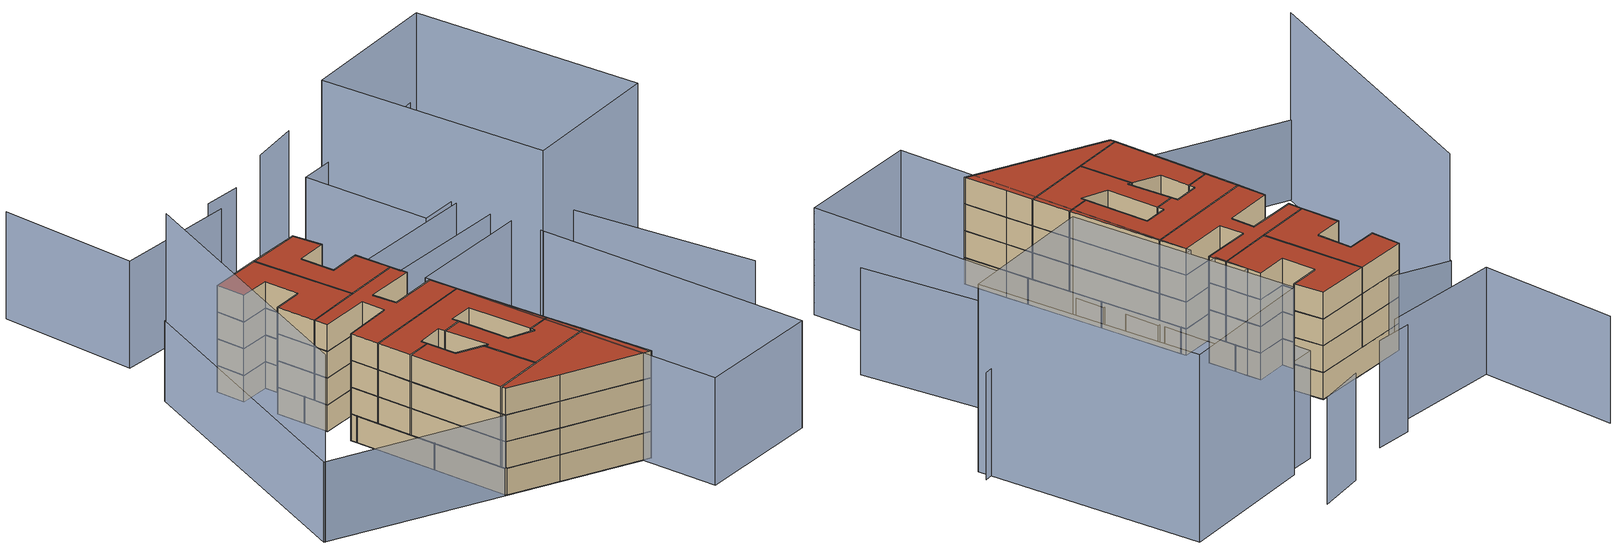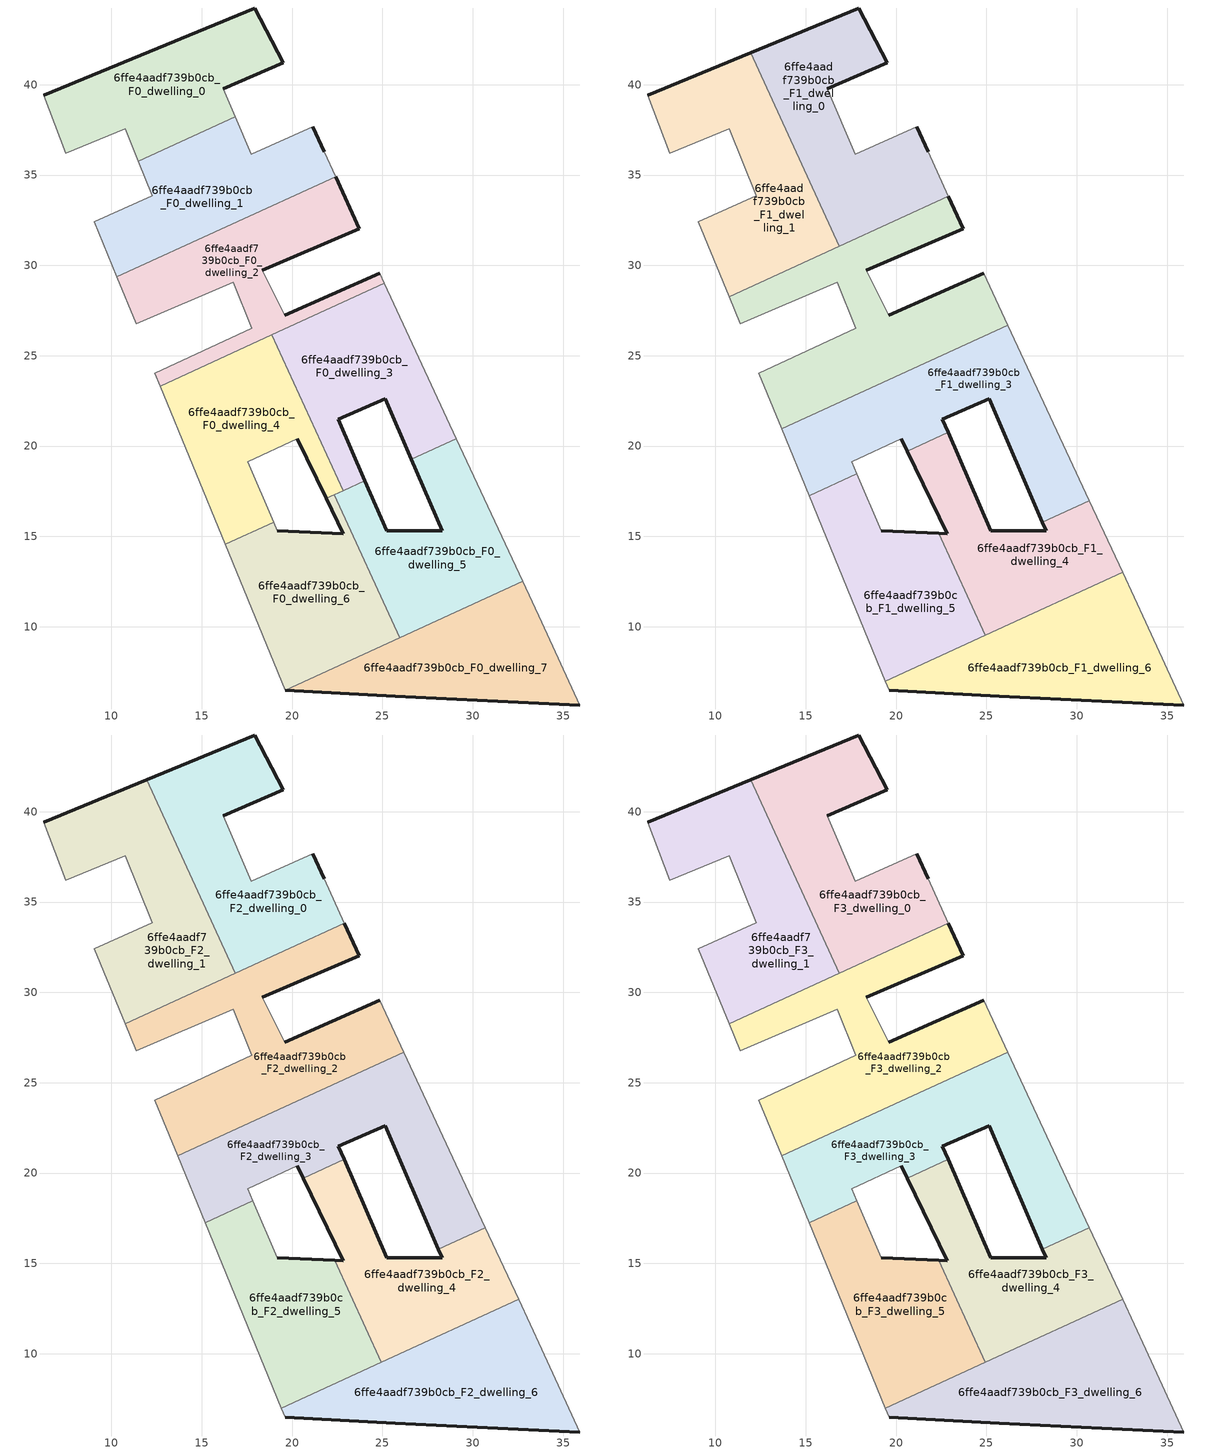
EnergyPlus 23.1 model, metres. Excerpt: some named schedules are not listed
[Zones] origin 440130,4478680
6ffe4aadf739b0cb_F0_dwelling_0
 floor ground (EU_floor_Construction): 16.85,38.22 16.19,39.76 19.5,41.21 17.95,44.24 6.26,39.41 7.47,36.2 10.75,37.55 11.48,35.76 z0
 wall outside (EU_wall_Construction): 6.26,39.41 17.95,44.24 19.5,41.21 16.19,39.76 z0:3
 wall adiabatic (EU_wall_Construction): 16.19,39.76 16.85,38.22 / 11.48,35.76 10.75,37.55 7.47,36.2 6.26,39.41 z0:3
 wall to 6ffe4aadf739b0cb_F0_dwelling_1 (EU_wall_Construction): 16.85,38.22 11.48,35.76 z0:3
6ffe4aadf739b0cb_F0_dwelling_1
 floor ground (EU_floor_Construction): 22.41,34.9 21.78,36.28 21.14,37.68 17.74,36.14 16.85,38.22 11.48,35.76 12.26,33.84 9.04,32.42 10.31,29.36 z0
 wall outside (EU_wall_Construction): 21.14,37.68 21.78,36.28 z0:3
 wall adiabatic (EU_wall_Construction): 16.85,38.22 17.74,36.14 21.14,37.68 / 21.78,36.28 22.41,34.9 / 10.31,29.36 9.04,32.42 12.26,33.84 11.48,35.76 z0:3
 wall to 6ffe4aadf739b0cb_F0_dwelling_2 (EU_wall_Construction): 22.41,34.9 10.31,29.36 z0:3
6ffe4aadf739b0cb_F0_dwelling_2
 floor ground (EU_floor_Construction): 25.11,29.01 24.85,29.56 19.59,27.25 18.36,29.73 23.71,32.02 22.41,34.9 10.31,29.36 11.38,26.76 16.76,29.06 17.77,26.53 12.4,24.04 12.7,23.32 z0
 wall outside (EU_wall_Construction): 22.41,34.9 23.71,32.02 18.36,29.73 / 19.59,27.25 24.85,29.56 z0:3
 wall adiabatic (EU_wall_Construction): 18.36,29.73 19.59,27.25 / 24.85,29.56 25.11,29.01 / 12.7,23.32 12.4,24.04 17.77,26.53 16.76,29.06 11.38,26.76 10.31,29.36 z0:3
 wall to 6ffe4aadf739b0cb_F0_dwelling_3 (EU_wall_Construction): 25.11,29.01 18.88,26.15 z0:3
 wall to 6ffe4aadf739b0cb_F0_dwelling_4 (EU_wall_Construction): 18.88,26.15 12.7,23.32 z0:3
6ffe4aadf739b0cb_F0_dwelling_3
 floor ground (EU_floor_Construction): 29.1,20.41 25.11,29.01 18.88,26.15 22.82,17.54 24.03,18.09 22.56,21.48 25.14,22.62 26.59,19.26 z0
 wall outside (EU_wall_Construction): 26.59,19.26 25.14,22.62 22.56,21.48 24.03,18.09 z0:3
 wall to 6ffe4aadf739b0cb_F0_dwelling_4 (EU_wall_Construction): 22.82,17.54 18.88,26.15 z0:3
 wall adiabatic (EU_wall_Construction): 25.11,29.01 29.1,20.41 z0:3
 wall to 6ffe4aadf739b0cb_F0_dwelling_5 (EU_wall_Construction): 29.1,20.41 26.59,19.26 / 24.03,18.09 22.82,17.54 z0:3
6ffe4aadf739b0cb_F0_dwelling_4
 floor ground (EU_floor_Construction): 21.88,17.11 22.82,17.54 18.88,26.15 12.7,23.32 16.3,14.55 18.98,15.78 17.54,19.14 20.28,20.4 z0
 wall outside (EU_wall_Construction): 21.88,17.11 20.28,20.4 z0:3
 wall adiabatic (EU_wall_Construction): 20.28,20.4 17.54,19.14 18.98,15.78 / 16.3,14.55 12.7,23.32 z0:3
 wall to 6ffe4aadf739b0cb_F0_dwelling_6 (EU_wall_Construction): 18.98,15.78 16.3,14.55 / 22.32,17.31 21.88,17.11 z0:3
 wall to 6ffe4aadf739b0cb_F0_dwelling_5 (EU_wall_Construction): 22.82,17.54 22.32,17.31 z0:3
6ffe4aadf739b0cb_F0_dwelling_5
 floor ground (EU_floor_Construction): 32.77,12.51 29.1,20.41 26.59,19.26 28.3,15.31 25.24,15.3 24.03,18.09 22.32,17.31 25.95,9.39 z0
 wall outside (EU_wall_Construction): 24.03,18.09 25.24,15.3 28.3,15.31 26.59,19.26 z0:3
 wall adiabatic (EU_wall_Construction): 29.1,20.41 32.77,12.51 z0:3
 wall to 6ffe4aadf739b0cb_F0_dwelling_6 (EU_wall_Construction): 25.95,9.39 22.32,17.31 z0:3
 wall to 6ffe4aadf739b0cb_F0_dwelling_7 (EU_wall_Construction): 32.77,12.51 25.95,9.39 z0:3
6ffe4aadf739b0cb_F0_dwelling_6
 floor ground (EU_floor_Construction): 25.95,9.39 22.32,17.31 21.88,17.11 22.84,15.14 19.18,15.3 18.98,15.78 16.3,14.55 19.62,6.49 z0
 wall outside (EU_wall_Construction): 19.18,15.3 22.84,15.14 21.88,17.11 z0:3
 wall adiabatic (EU_wall_Construction): 18.98,15.78 19.18,15.3 / 19.62,6.49 16.3,14.55 z0:3
 wall to 6ffe4aadf739b0cb_F0_dwelling_7 (EU_wall_Construction): 25.95,9.39 19.62,6.49 z0:3
6ffe4aadf739b0cb_F0_dwelling_7
 floor ground (EU_floor_Construction): 35.92,5.67 33.83,10.24 32.77,12.51 19.62,6.49 19.62,6.48 25.71,6.15 z0
 wall outside (EU_wall_Construction): 35.92,5.67 25.71,6.15 19.62,6.48 z0:3
 wall adiabatic (EU_wall_Construction): 19.62,6.48 19.62,6.49 / 32.77,12.51 33.83,10.24 35.92,5.67 z0:3
6ffe4aadf739b0cb_F1_dwelling_0
 floor to 6ffe4aadf739b0cb_F0_dwelling_0 (EU_floor_Construction): 16.85,38.22 16.19,39.76 19.5,41.21 17.95,44.24 11.96,41.76 14.15,36.98 z3
 floor to 6ffe4aadf739b0cb_F0_dwelling_1 (EU_floor_Construction): 22.41,34.9 21.78,36.28 21.14,37.68 17.74,36.14 16.85,38.22 14.15,36.98 16.37,32.13 z3
 floor to 6ffe4aadf739b0cb_F0_dwelling_2 (EU_floor_Construction): 22.89,33.83 22.41,34.9 16.37,32.13 16.86,31.06 z3
 wall outside (EU_wall_Construction): 21.14,37.68 21.78,36.28 / 11.96,41.76 17.95,44.24 19.5,41.21 16.19,39.76 z3:6
 wall adiabatic (EU_wall_Construction): 16.19,39.76 17.74,36.14 21.14,37.68 / 21.78,36.28 22.89,33.83 z3:6
 wall to 6ffe4aadf739b0cb_F1_dwelling_1 (EU_wall_Construction): 16.86,31.06 11.96,41.76 z3:6
 wall to 6ffe4aadf739b0cb_F1_dwelling_2 (EU_wall_Construction): 22.89,33.83 16.86,31.06 z3:6
6ffe4aadf739b0cb_F1_dwelling_1
 floor to 6ffe4aadf739b0cb_F0_dwelling_1 (EU_floor_Construction): 16.37,32.13 14.15,36.98 11.48,35.76 12.26,33.84 9.04,32.42 10.31,29.36 z3
 floor to 6ffe4aadf739b0cb_F0_dwelling_0 (EU_floor_Construction): 14.15,36.98 11.96,41.76 6.26,39.41 7.47,36.2 10.75,37.55 11.48,35.76 z3
 floor to 6ffe4aadf739b0cb_F0_dwelling_2 (EU_floor_Construction): 16.86,31.06 16.37,32.13 10.31,29.36 10.76,28.27 z3
 wall outside (EU_wall_Construction): 6.26,39.41 11.96,41.76 z3:6
 wall adiabatic (EU_wall_Construction): 10.76,28.27 9.04,32.42 12.26,33.84 10.75,37.55 7.47,36.2 6.26,39.41 z3:6
 wall to 6ffe4aadf739b0cb_F1_dwelling_2 (EU_wall_Construction): 16.86,31.06 10.76,28.27 z3:6
6ffe4aadf739b0cb_F1_dwelling_2
 floor to 6ffe4aadf739b0cb_F0_dwelling_2 (EU_floor_Construction): 25.11,29.01 24.85,29.56 19.59,27.25 18.36,29.73 23.71,32.02 22.89,33.83 10.76,28.27 11.38,26.76 16.76,29.06 17.77,26.53 12.4,24.04 12.7,23.32 z3
 floor to 6ffe4aadf739b0cb_F0_dwelling_3 (EU_floor_Construction): 26.19,26.68 25.11,29.01 18.88,26.15 19.94,23.82 z3
 floor to 6ffe4aadf739b0cb_F0_dwelling_4 (EU_floor_Construction): 19.94,23.82 18.88,26.15 12.7,23.32 13.67,20.95 z3
 wall outside (EU_wall_Construction): 22.89,33.83 23.71,32.02 18.36,29.73 / 19.59,27.25 24.85,29.56 z3:6
 wall adiabatic (EU_wall_Construction): 18.36,29.73 19.59,27.25 / 24.85,29.56 26.19,26.68 / 13.67,20.95 12.4,24.04 17.77,26.53 16.76,29.06 11.38,26.76 10.76,28.27 z3:6
 wall to 6ffe4aadf739b0cb_F1_dwelling_3 (EU_wall_Construction): 26.19,26.68 13.67,20.95 z3:6
6ffe4aadf739b0cb_F1_dwelling_3
 floor to 6ffe4aadf739b0cb_F0_dwelling_3 (EU_floor_Construction): 29.1,20.41 26.19,26.68 19.94,23.82 21.61,20.19 22.87,20.76 22.56,21.48 25.14,22.62 26.59,19.26 z3
 floor to 6ffe4aadf739b0cb_F0_dwelling_5 (EU_floor_Construction): 30.69,16.98 29.1,20.41 26.59,19.26 28.09,15.79 z3
 floor to 6ffe4aadf739b0cb_F0_dwelling_4 (EU_floor_Construction): 20.61,19.73 21.61,20.19 19.94,23.82 13.67,20.95 15.19,17.25 17.83,18.46 17.54,19.14 20.28,20.4 z3
 wall outside (EU_wall_Construction): 28.09,15.79 25.14,22.62 22.56,21.48 22.88,20.76 / 20.6,19.72 20.28,20.4 z3:6
 wall adiabatic (EU_wall_Construction): 20.28,20.4 17.54,19.14 17.83,18.46 / 15.19,17.25 13.67,20.95 / 26.19,26.68 30.69,16.98 z3:6
 wall to 6ffe4aadf739b0cb_F1_dwelling_5 (EU_wall_Construction): 17.83,18.46 15.19,17.25 z3:6
 wall to 6ffe4aadf739b0cb_F1_dwelling_4 (EU_wall_Construction): 30.69,16.98 28.09,15.79 / 22.88,20.76 20.6,19.72 z3:6
6ffe4aadf739b0cb_F1_dwelling_4
 floor to 6ffe4aadf739b0cb_F0_dwelling_5 (EU_floor_Construction): 32.54,13 30.69,16.98 28.09,15.79 28.3,15.31 25.24,15.3 24.03,18.09 22.32,17.31 25.72,9.88 z3
 floor to 6ffe4aadf739b0cb_F0_dwelling_3 (EU_floor_Construction): 24.03,18.09 22.87,20.76 21.61,20.19 22.82,17.54 z3
 floor to 6ffe4aadf739b0cb_F0_dwelling_6 (EU_floor_Construction): 25.72,9.88 22.32,17.31 21.88,17.11 22.84,15.14 22.36,15.16 24.94,9.52 z3
 floor to 6ffe4aadf739b0cb_F0_dwelling_4 (EU_floor_Construction): 22.82,17.54 21.61,20.19 20.61,19.73 21.88,17.11 z3
 wall outside (EU_wall_Construction): 22.88,20.76 25.24,15.3 28.3,15.31 28.09,15.79 / 22.36,15.16 22.84,15.14 20.6,19.72 z3:6
 wall adiabatic (EU_wall_Construction): 30.69,16.98 32.54,13 z3:6
 wall to 6ffe4aadf739b0cb_F1_dwelling_5 (EU_wall_Construction): 24.94,9.52 22.36,15.16 z3:6
 wall to 6ffe4aadf739b0cb_F1_dwelling_6 (EU_wall_Construction): 32.54,13 24.94,9.52 z3:6
6ffe4aadf739b0cb_F1_dwelling_5
 floor to 6ffe4aadf739b0cb_F0_dwelling_4 (EU_floor_Construction): 18.98,15.78 17.83,18.46 15.19,17.25 16.3,14.55 z3
 floor to 6ffe4aadf739b0cb_F0_dwelling_6 (EU_floor_Construction): 24.94,9.52 22.36,15.16 19.18,15.3 18.98,15.78 16.3,14.55 19.41,6.99 z3
 wall outside (EU_wall_Construction): 19.18,15.3 22.36,15.16 z3:6
 wall adiabatic (EU_wall_Construction): 19.41,6.99 15.19,17.25 / 17.83,18.46 19.18,15.3 z3:6
 wall to 6ffe4aadf739b0cb_F1_dwelling_6 (EU_wall_Construction): 24.94,9.52 19.41,6.99 z3:6
6ffe4aadf739b0cb_F1_dwelling_6
 floor to 6ffe4aadf739b0cb_F0_dwelling_6 (EU_floor_Construction): 25.95,9.39 25.72,9.88 19.41,6.99 19.62,6.49 z3
 floor to 6ffe4aadf739b0cb_F0_dwelling_7 (EU_floor_Construction): 35.92,5.67 33.83,10.24 32.77,12.51 19.62,6.49 19.62,6.48 25.71,6.15 z3
 floor to 6ffe4aadf739b0cb_F0_dwelling_5 (EU_floor_Construction): 32.77,12.51 32.54,13 25.72,9.88 25.95,9.39 z3
 wall outside (EU_wall_Construction): 35.92,5.67 25.71,6.15 19.62,6.48 z3:6
 wall adiabatic (EU_wall_Construction): 19.62,6.48 19.41,6.99 / 32.54,13 33.83,10.24 35.92,5.67 z3:6
6ffe4aadf739b0cb_F2_dwelling_0
 floor to 6ffe4aadf739b0cb_F1_dwelling_0 (EU_floor_Construction): 22.89,33.83 21.78,36.28 21.14,37.68 17.74,36.14 16.19,39.76 19.5,41.21 17.95,44.24 11.96,41.76 16.86,31.06 z6
 wall outside (EU_wall_Construction): 21.14,37.68 21.78,36.28 / 11.96,41.76 17.95,44.24 19.5,41.21 16.19,39.76 z6:9
 wall adiabatic (EU_wall_Construction): 16.19,39.76 17.74,36.14 21.14,37.68 / 21.78,36.28 22.89,33.83 z6:9
 wall to 6ffe4aadf739b0cb_F2_dwelling_1 (EU_wall_Construction): 16.86,31.06 11.96,41.76 z6:9
 wall to 6ffe4aadf739b0cb_F2_dwelling_2 (EU_wall_Construction): 22.89,33.83 16.86,31.06 z6:9
6ffe4aadf739b0cb_F2_dwelling_1
 floor to 6ffe4aadf739b0cb_F1_dwelling_1 (EU_floor_Construction): 16.86,31.06 11.96,41.76 6.26,39.41 7.47,36.2 10.75,37.55 12.26,33.84 9.04,32.42 10.76,28.27 z6
 wall outside (EU_wall_Construction): 6.26,39.41 11.96,41.76 z6:9
 wall adiabatic (EU_wall_Construction): 10.76,28.27 9.04,32.42 12.26,33.84 10.75,37.55 7.47,36.2 6.26,39.41 z6:9
 wall to 6ffe4aadf739b0cb_F2_dwelling_2 (EU_wall_Construction): 16.86,31.06 10.76,28.27 z6:9
6ffe4aadf739b0cb_F2_dwelling_2
 floor to 6ffe4aadf739b0cb_F1_dwelling_2 (EU_floor_Construction): 26.19,26.68 24.85,29.56 19.59,27.25 18.36,29.73 23.71,32.02 22.89,33.83 10.76,28.27 11.38,26.76 16.76,29.06 17.77,26.53 12.4,24.04 13.67,20.95 z6
 wall outside (EU_wall_Construction): 22.89,33.83 23.71,32.02 18.36,29.73 / 19.59,27.25 24.85,29.56 z6:9
 wall adiabatic (EU_wall_Construction): 18.36,29.73 19.59,27.25 / 24.85,29.56 26.19,26.68 / 13.67,20.95 12.4,24.04 17.77,26.53 16.76,29.06 11.38,26.76 10.76,28.27 z6:9
 wall to 6ffe4aadf739b0cb_F2_dwelling_3 (EU_wall_Construction): 26.19,26.68 13.67,20.95 z6:9
6ffe4aadf739b0cb_F2_dwelling_3
 floor to 6ffe4aadf739b0cb_F1_dwelling_3 (EU_floor_Construction): 30.69,16.98 26.19,26.68 13.67,20.95 15.19,17.25 17.83,18.46 17.54,19.14 20.28,20.4 20.6,19.72 22.88,20.76 22.56,21.48 25.14,22.62 28.09,15.79 z6
 wall outside (EU_wall_Construction): 28.09,15.79 25.14,22.62 22.56,21.48 22.88,20.76 / 20.6,19.72 20.28,20.4 z6:9
 wall adiabatic (EU_wall_Construction): 20.28,20.4 17.54,19.14 17.83,18.46 / 15.19,17.25 13.67,20.95 / 26.19,26.68 30.69,16.98 z6:9
 wall to 6ffe4aadf739b0cb_F2_dwelling_5 (EU_wall_Construction): 17.83,18.46 15.19,17.25 z6:9
 wall to 6ffe4aadf739b0cb_F2_dwelling_4 (EU_wall_Construction): 30.69,16.98 28.09,15.79 / 22.88,20.76 20.6,19.72 z6:9
6ffe4aadf739b0cb_F2_dwelling_4
 floor to 6ffe4aadf739b0cb_F1_dwelling_4 (EU_floor_Construction): 32.54,13 30.69,16.98 28.09,15.79 28.3,15.31 25.24,15.3 22.88,20.76 20.6,19.72 22.84,15.14 22.36,15.16 24.94,9.52 z6
 wall outside (EU_wall_Construction): 22.88,20.76 25.24,15.3 28.3,15.31 28.09,15.79 / 22.36,15.16 22.84,15.14 20.6,19.72 z6:9
 wall adiabatic (EU_wall_Construction): 30.69,16.98 32.54,13 z6:9
 wall to 6ffe4aadf739b0cb_F2_dwelling_5 (EU_wall_Construction): 24.94,9.52 22.36,15.16 z6:9
 wall to 6ffe4aadf739b0cb_F2_dwelling_6 (EU_wall_Construction): 32.54,13 24.94,9.52 z6:9
6ffe4aadf739b0cb_F2_dwelling_5
 floor to 6ffe4aadf739b0cb_F1_dwelling_5 (EU_floor_Construction): 24.94,9.52 22.36,15.16 19.18,15.3 17.83,18.46 15.19,17.25 19.41,6.99 z6
 wall outside (EU_wall_Construction): 19.18,15.3 22.36,15.16 z6:9
 wall adiabatic (EU_wall_Construction): 19.41,6.99 15.19,17.25 / 17.83,18.46 19.18,15.3 z6:9
 wall to 6ffe4aadf739b0cb_F2_dwelling_6 (EU_wall_Construction): 24.94,9.52 19.41,6.99 z6:9
6ffe4aadf739b0cb_F2_dwelling_6
 floor to 6ffe4aadf739b0cb_F1_dwelling_6 (EU_floor_Construction): 35.92,5.67 33.83,10.24 32.54,13 19.41,6.99 19.62,6.48 25.71,6.15 z6
 wall outside (EU_wall_Construction): 35.92,5.67 25.71,6.15 19.62,6.48 z6:9
 wall adiabatic (EU_wall_Construction): 19.62,6.48 19.41,6.99 / 32.54,13 33.83,10.24 35.92,5.67 z6:9
6ffe4aadf739b0cb_F3_dwelling_0
 floor to 6ffe4aadf739b0cb_F2_dwelling_0 (EU_floor_Construction): 22.89,33.83 21.78,36.28 21.14,37.68 17.74,36.14 16.19,39.76 19.5,41.21 17.95,44.24 11.96,41.76 16.86,31.06 z9
 wall outside (EU_wall_Construction): 21.14,37.68 21.78,36.28 / 11.96,41.76 17.95,44.24 19.5,41.21 16.19,39.76 z9:12
 wall adiabatic (EU_wall_Construction): 16.19,39.76 17.74,36.14 21.14,37.68 / 21.78,36.28 22.89,33.83 z9:12
 wall to 6ffe4aadf739b0cb_F3_dwelling_1 (EU_wall_Construction): 16.86,31.06 11.96,41.76 z9:12
 wall to 6ffe4aadf739b0cb_F3_dwelling_2 (EU_wall_Construction): 22.89,33.83 16.86,31.06 z9:12
 roof outside (EU_roof_Construction): 19.5,41.21 16.19,39.76 17.74,36.14 21.14,37.68 21.78,36.28 22.89,33.83 16.86,31.06 11.96,41.76 17.95,44.24 z12
6ffe4aadf739b0cb_F3_dwelling_1
 floor to 6ffe4aadf739b0cb_F2_dwelling_1 (EU_floor_Construction): 16.86,31.06 11.96,41.76 6.26,39.41 7.47,36.2 10.75,37.55 12.26,33.84 9.04,32.42 10.76,28.27 z9
 wall outside (EU_wall_Construction): 6.26,39.41 11.96,41.76 z9:12
 wall adiabatic (EU_wall_Construction): 10.76,28.27 9.04,32.42 12.26,33.84 10.75,37.55 7.47,36.2 6.26,39.41 z9:12
 wall to 6ffe4aadf739b0cb_F3_dwelling_2 (EU_wall_Construction): 16.86,31.06 10.76,28.27 z9:12
 roof outside (EU_roof_Construction): 11.96,41.76 16.86,31.06 10.76,28.27 9.04,32.42 12.26,33.84 10.75,37.55 7.47,36.2 6.26,39.41 z12
6ffe4aadf739b0cb_F3_dwelling_2
 floor to 6ffe4aadf739b0cb_F2_dwelling_2 (EU_floor_Construction): 26.19,26.68 24.85,29.56 19.59,27.25 18.36,29.73 23.71,32.02 22.89,33.83 10.76,28.27 11.38,26.76 16.76,29.06 17.77,26.53 12.4,24.04 13.67,20.95 z9
 wall outside (EU_wall_Construction): 22.89,33.83 23.71,32.02 18.36,29.73 / 19.59,27.25 24.85,29.56 z9:12
 wall adiabatic (EU_wall_Construction): 18.36,29.73 19.59,27.25 / 24.85,29.56 26.19,26.68 / 13.67,20.95 12.4,24.04 17.77,26.53 16.76,29.06 11.38,26.76 10.76,28.27 z9:12
 wall to 6ffe4aadf739b0cb_F3_dwelling_3 (EU_wall_Construction): 26.19,26.68 13.67,20.95 z9:12
 roof outside (EU_roof_Construction): 23.71,32.02 18.36,29.73 19.59,27.25 24.85,29.56 26.19,26.68 13.67,20.95 12.4,24.04 17.77,26.53 16.76,29.06 11.38,26.76 10.76,28.27 22.89,33.83 z12
6ffe4aadf739b0cb_F3_dwelling_3
 floor to 6ffe4aadf739b0cb_F2_dwelling_3 (EU_floor_Construction): 30.69,16.98 26.19,26.68 13.67,20.95 15.19,17.25 17.83,18.46 17.54,19.14 20.28,20.4 20.6,19.72 22.88,20.76 22.56,21.48 25.14,22.62 28.09,15.79 z9
 wall outside (EU_wall_Construction): 28.09,15.79 25.14,22.62 22.56,21.48 22.88,20.76 / 20.6,19.72 20.28,20.4 z9:12
 wall adiabatic (EU_wall_Construction): 20.28,20.4 17.54,19.14 17.83,18.46 / 15.19,17.25 13.67,20.95 / 26.19,26.68 30.69,16.98 z9:12
 wall to 6ffe4aadf739b0cb_F3_dwelling_5 (EU_wall_Construction): 17.83,18.46 15.19,17.25 z9:12
 wall to 6ffe4aadf739b0cb_F3_dwelling_4 (EU_wall_Construction): 30.69,16.98 28.09,15.79 / 22.88,20.76 20.6,19.72 z9:12
 roof outside (EU_roof_Construction): 26.19,26.68 30.69,16.98 28.09,15.79 25.14,22.62 22.56,21.48 22.88,20.76 20.6,19.72 20.28,20.4 17.54,19.14 17.83,18.46 15.19,17.25 13.67,20.95 z12
6ffe4aadf739b0cb_F3_dwelling_4
 floor to 6ffe4aadf739b0cb_F2_dwelling_4 (EU_floor_Construction): 32.54,13 30.69,16.98 28.09,15.79 28.3,15.31 25.24,15.3 22.88,20.76 20.6,19.72 22.84,15.14 22.36,15.16 24.94,9.52 z9
 wall outside (EU_wall_Construction): 22.88,20.76 25.24,15.3 28.3,15.31 28.09,15.79 / 22.36,15.16 22.84,15.14 20.6,19.72 z9:12
 wall adiabatic (EU_wall_Construction): 30.69,16.98 32.54,13 z9:12
 wall to 6ffe4aadf739b0cb_F3_dwelling_5 (EU_wall_Construction): 24.94,9.52 22.36,15.16 z9:12
 wall to 6ffe4aadf739b0cb_F3_dwelling_6 (EU_wall_Construction): 32.54,13 24.94,9.52 z9:12
 roof outside (EU_roof_Construction): 30.69,16.98 32.54,13 24.94,9.52 22.36,15.16 22.84,15.14 20.6,19.72 22.88,20.76 25.24,15.3 28.3,15.31 28.09,15.79 z12
6ffe4aadf739b0cb_F3_dwelling_5
 floor to 6ffe4aadf739b0cb_F2_dwelling_5 (EU_floor_Construction): 24.94,9.52 22.36,15.16 19.18,15.3 17.83,18.46 15.19,17.25 19.41,6.99 z9
 wall outside (EU_wall_Construction): 19.18,15.3 22.36,15.16 z9:12
 wall adiabatic (EU_wall_Construction): 19.41,6.99 15.19,17.25 / 17.83,18.46 19.18,15.3 z9:12
 wall to 6ffe4aadf739b0cb_F3_dwelling_6 (EU_wall_Construction): 24.94,9.52 19.41,6.99 z9:12
 roof outside (EU_roof_Construction): 22.36,15.16 24.94,9.52 19.41,6.99 15.19,17.25 17.83,18.46 19.18,15.3 z12
6ffe4aadf739b0cb_F3_dwelling_6
 floor to 6ffe4aadf739b0cb_F2_dwelling_6 (EU_floor_Construction): 35.92,5.67 33.83,10.24 32.54,13 19.41,6.99 19.62,6.48 25.71,6.15 z9
 wall outside (EU_wall_Construction): 35.92,5.67 25.71,6.15 19.62,6.48 z9:12
 wall adiabatic (EU_wall_Construction): 19.62,6.48 19.41,6.99 / 32.54,13 33.83,10.24 35.92,5.67 z9:12
 roof outside (EU_roof_Construction): 32.54,13 33.83,10.24 35.92,5.67 25.71,6.15 19.62,6.48 19.41,6.99 z12
shading: -0.71,7.45 0.94,40.44 / 0.94,40.44 21.27,39.42 / 21.27,39.42 19.62,6.43 / 19.62,6.43 -0.71,7.45 z0:9; 1.04,40.35 -0.56,7.41 / 39.55,32.34 28.4,56.05 / 28.4,56.05 43.53,63.17 / 43.53,63.17 54.68,39.45 / 54.68,39.45 39.55,32.34 z0:21; 14.76,52.65 1.47,48.06 / 1.47,48.06 -3.7,63.03 / 18.28,55.62 14.21,54.22 / 28.75,62.93 23.77,60.13 / 41.97,61.69 32.46,56.33 / 54.28,16.35 43.94,35.32 / 43.94,35.32 54.87,41.28 / 21.78,36.28 35.4,41.72 / 35.4,41.72 36.87,38.03 / 36.87,38.03 23.26,32.59 / 23.26,32.59 21.78,36.28 / 31.03,40.52 25.27,53.9 / 25.27,53.9 29.18,55.58 / 29.18,55.58 34.94,42.2 / 34.94,42.2 31.03,40.52 / 38.06,35.81 51.84,3.38 / 51.84,3.38 38.4,-2.33 / 38.4,-2.33 24.62,30.1 / 24.62,30.1 38.06,35.81 z0:12
[Building]
EU S2 Campaign: North Axis=0; Terrain=City; Solar Distribution=FullExterior
[Site:Location]
Madrid: Latitude=40.5; Longitude=-3.5; Time Zone=1; Elevation=609
[SizingPeriod:WeatherFileDays]
AnnualSizingPeriod: Begin Month=1; Begin Day of Month=1; End Month=12; End Day of Month=31; Day of Week for Start Day=Monday; Use Weather File Daylight Saving Period=No; Use Weather File Rain and Snow Indicators=No
[MATERIAL]
EU_InternalMass_Material: Roughness=MediumRough; Thickness=0.1; Conductivity=1; Density=1800; Specific Heat=900; Thermal Absorptance=0.9; Solar Absorptance=0.7; Visible Absorptance=0.7
[MATERIAL:NOMASS] Roughness=MediumRough; Thermal Absorptance=0.9; Solar Absorptance=0.7; Visible Absorptance=0.7
Name | Thermal Resistance
EU_wall_NoMass | 0.419739
EU_roof_NoMass | 0.352165
EU_floor_NoMass | 0.608284
[CONSTRUCTION]
EU_wall_Construction: EU_wall_NoMass
EU_roof_Construction: EU_roof_NoMass
EU_floor_Construction: EU_floor_NoMass
EU_InternalMass_Construction: EU_InternalMass_Material
[ZONE] Type=1; Multiplier=1; Ceiling Height=autocalculate; Floor Area=autocalculate; Part of Total Floor Area=Yes
Name | Volume
6ffe4aadf739b0cb_F0_dwelling_0 | 164.496
6ffe4aadf739b0cb_F1_dwelling_0; 6ffe4aadf739b0cb_F2_dwelling_0; 6ffe4aadf739b0cb_F3_dwelling_0 | 188.004
6ffe4aadf739b0cb_F0_dwelling_1 | 164.494
6ffe4aadf739b0cb_F1_dwelling_1; 6ffe4aadf739b0cb_F2_dwelling_1; 6ffe4aadf739b0cb_F3_dwelling_1 | 187.971
6ffe4aadf739b0cb_F0_dwelling_2 | 164.466
6ffe4aadf739b0cb_F1_dwelling_2; 6ffe4aadf739b0cb_F2_dwelling_2; 6ffe4aadf739b0cb_F3_dwelling_2 | 223.051
6ffe4aadf739b0cb_F0_dwelling_3 | 164.481
6ffe4aadf739b0cb_F1_dwelling_3; 6ffe4aadf739b0cb_F2_dwelling_3; 6ffe4aadf739b0cb_F3_dwelling_3 | 208.559
6ffe4aadf739b0cb_F0_dwelling_4 | 164.502
6ffe4aadf739b0cb_F1_dwelling_4; 6ffe4aadf739b0cb_F2_dwelling_4; 6ffe4aadf739b0cb_F3_dwelling_4 | 160.175
6ffe4aadf739b0cb_F0_dwelling_5 | 164.48
6ffe4aadf739b0cb_F1_dwelling_5; 6ffe4aadf739b0cb_F2_dwelling_5; 6ffe4aadf739b0cb_F3_dwelling_5 | 160.185
6ffe4aadf739b0cb_F0_dwelling_6 | 164.495
6ffe4aadf739b0cb_F1_dwelling_6; 6ffe4aadf739b0cb_F2_dwelling_6; 6ffe4aadf739b0cb_F3_dwelling_6 | 187.983
6ffe4aadf739b0cb_F0_dwelling_7 | 164.479
[INTERNALMASS] Construction=EU_InternalMass_Construction
Name | Zone or ZoneList | Surface Area
6ffe4aadf739b0cb_F0_dwelling_0_EU_InternalMass | 6ffe4aadf739b0cb_F0_dwelling_0 | 54.8323
6ffe4aadf739b0cb_F0_dwelling_1_EU_InternalMass | 6ffe4aadf739b0cb_F0_dwelling_1 | 54.8314
6ffe4aadf739b0cb_F0_dwelling_2_EU_InternalMass | 6ffe4aadf739b0cb_F0_dwelling_2 | 54.8223
6ffe4aadf739b0cb_F0_dwelling_3_EU_InternalMass | 6ffe4aadf739b0cb_F0_dwelling_3 | 54.8286
6ffe4aadf739b0cb_F0_dwelling_4_EU_InternalMass | 6ffe4aadf739b0cb_F0_dwelling_4 | 54.8353
6ffe4aadf739b0cb_F0_dwelling_5_EU_InternalMass | 6ffe4aadf739b0cb_F0_dwelling_5 | 54.8254
6ffe4aadf739b0cb_F0_dwelling_6_EU_InternalMass | 6ffe4aadf739b0cb_F0_dwelling_6 | 54.8303
6ffe4aadf739b0cb_F0_dwelling_7_EU_InternalMass | 6ffe4aadf739b0cb_F0_dwelling_7 | 54.8264
6ffe4aadf739b0cb_F1_dwelling_0_EU_InternalMass | 6ffe4aadf739b0cb_F1_dwelling_0 | 62.6674
6ffe4aadf739b0cb_F1_dwelling_1_EU_InternalMass | 6ffe4aadf739b0cb_F1_dwelling_1 | 62.6576
6ffe4aadf739b0cb_F1_dwelling_2_EU_InternalMass | 6ffe4aadf739b0cb_F1_dwelling_2 | 74.3565
6ffe4aadf739b0cb_F1_dwelling_3_EU_InternalMass | 6ffe4aadf739b0cb_F1_dwelling_3 | 69.5127
6ffe4aadf739b0cb_F1_dwelling_4_EU_InternalMass | 6ffe4aadf739b0cb_F1_dwelling_4 | 53.3911
6ffe4aadf739b0cb_F1_dwelling_5_EU_InternalMass | 6ffe4aadf739b0cb_F1_dwelling_5 | 53.3934
6ffe4aadf739b0cb_F1_dwelling_6_EU_InternalMass | 6ffe4aadf739b0cb_F1_dwelling_6 | 62.6609
6ffe4aadf739b0cb_F2_dwelling_0_EU_InternalMass | 6ffe4aadf739b0cb_F2_dwelling_0 | 62.6674
6ffe4aadf739b0cb_F2_dwelling_1_EU_InternalMass | 6ffe4aadf739b0cb_F2_dwelling_1 | 62.6576
6ffe4aadf739b0cb_F2_dwelling_2_EU_InternalMass | 6ffe4aadf739b0cb_F2_dwelling_2 | 74.3565
6ffe4aadf739b0cb_F2_dwelling_3_EU_InternalMass | 6ffe4aadf739b0cb_F2_dwelling_3 | 69.5127
6ffe4aadf739b0cb_F2_dwelling_4_EU_InternalMass | 6ffe4aadf739b0cb_F2_dwelling_4 | 53.3911
6ffe4aadf739b0cb_F2_dwelling_5_EU_InternalMass | 6ffe4aadf739b0cb_F2_dwelling_5 | 53.3934
6ffe4aadf739b0cb_F2_dwelling_6_EU_InternalMass | 6ffe4aadf739b0cb_F2_dwelling_6 | 62.6609
6ffe4aadf739b0cb_F3_dwelling_0_EU_InternalMass | 6ffe4aadf739b0cb_F3_dwelling_0 | 62.6674
6ffe4aadf739b0cb_F3_dwelling_1_EU_InternalMass | 6ffe4aadf739b0cb_F3_dwelling_1 | 62.6576
6ffe4aadf739b0cb_F3_dwelling_2_EU_InternalMass | 6ffe4aadf739b0cb_F3_dwelling_2 | 74.3565
6ffe4aadf739b0cb_F3_dwelling_3_EU_InternalMass | 6ffe4aadf739b0cb_F3_dwelling_3 | 69.5127
6ffe4aadf739b0cb_F3_dwelling_4_EU_InternalMass | 6ffe4aadf739b0cb_F3_dwelling_4 | 53.3911
6ffe4aadf739b0cb_F3_dwelling_5_EU_InternalMass | 6ffe4aadf739b0cb_F3_dwelling_5 | 53.3934
6ffe4aadf739b0cb_F3_dwelling_6_EU_InternalMass | 6ffe4aadf739b0cb_F3_dwelling_6 | 62.6609
[OTHEREQUIPMENT] Fuel Type=Electricity; Design Level Calculation Method=Watts/Area; Power per Zone Floor Area=1; Fraction Latent=0; Fraction Radiant=0; Fraction Lost=0; Carbon Dioxide Generation Rate=0; EndUse Subcategory=EU_Step8_InternalGains
Name | Zone or ZoneList or Space or SpaceList | Schedule
EU_Step8_InternalGain_6ffe4aadf739b0cb_F0_dwelling_0_f000 | 6ffe4aadf739b0cb_F0_dwelling_0 | EU_Step8_GainSchedule_6ffe4aadf739b0cb_F0_dwelling_0_f000
EU_Step8_InternalGain_6ffe4aadf739b0cb_F0_dwelling_1_f000 | 6ffe4aadf739b0cb_F0_dwelling_1 | EU_Step8_GainSchedule_6ffe4aadf739b0cb_F0_dwelling_1_f000
EU_Step8_InternalGain_6ffe4aadf739b0cb_F0_dwelling_2_f000 | 6ffe4aadf739b0cb_F0_dwelling_2 | EU_Step8_GainSchedule_6ffe4aadf739b0cb_F0_dwelling_2_f000
EU_Step8_InternalGain_6ffe4aadf739b0cb_F0_dwelling_3_f000 | 6ffe4aadf739b0cb_F0_dwelling_3 | EU_Step8_GainSchedule_6ffe4aadf739b0cb_F0_dwelling_3_f000
EU_Step8_InternalGain_6ffe4aadf739b0cb_F0_dwelling_4_f000 | 6ffe4aadf739b0cb_F0_dwelling_4 | EU_Step8_GainSchedule_6ffe4aadf739b0cb_F0_dwelling_4_f000
EU_Step8_InternalGain_6ffe4aadf739b0cb_F0_dwelling_5_f000 | 6ffe4aadf739b0cb_F0_dwelling_5 | EU_Step8_GainSchedule_6ffe4aadf739b0cb_F0_dwelling_5_f000
EU_Step8_InternalGain_6ffe4aadf739b0cb_F0_dwelling_6_f000 | 6ffe4aadf739b0cb_F0_dwelling_6 | EU_Step8_GainSchedule_6ffe4aadf739b0cb_F0_dwelling_6_f000
EU_Step8_InternalGain_6ffe4aadf739b0cb_F0_dwelling_7_f000 | 6ffe4aadf739b0cb_F0_dwelling_7 | EU_Step8_GainSchedule_6ffe4aadf739b0cb_F0_dwelling_7_f000
EU_Step8_InternalGain_6ffe4aadf739b0cb_F1_dwelling_0_f000 | 6ffe4aadf739b0cb_F1_dwelling_0 | EU_Step8_GainSchedule_6ffe4aadf739b0cb_F1_dwelling_0_f000
EU_Step8_InternalGain_6ffe4aadf739b0cb_F1_dwelling_1_f000 | 6ffe4aadf739b0cb_F1_dwelling_1 | EU_Step8_GainSchedule_6ffe4aadf739b0cb_F1_dwelling_1_f000
EU_Step8_InternalGain_6ffe4aadf739b0cb_F1_dwelling_2_f000 | 6ffe4aadf739b0cb_F1_dwelling_2 | EU_Step8_GainSchedule_6ffe4aadf739b0cb_F1_dwelling_2_f000
EU_Step8_InternalGain_6ffe4aadf739b0cb_F1_dwelling_3_f000 | 6ffe4aadf739b0cb_F1_dwelling_3 | EU_Step8_GainSchedule_6ffe4aadf739b0cb_F1_dwelling_3_f000
EU_Step8_InternalGain_6ffe4aadf739b0cb_F1_dwelling_4_f000 | 6ffe4aadf739b0cb_F1_dwelling_4 | EU_Step8_GainSchedule_6ffe4aadf739b0cb_F1_dwelling_4_f000
EU_Step8_InternalGain_6ffe4aadf739b0cb_F1_dwelling_5_f000 | 6ffe4aadf739b0cb_F1_dwelling_5 | EU_Step8_GainSchedule_6ffe4aadf739b0cb_F1_dwelling_5_f000
EU_Step8_InternalGain_6ffe4aadf739b0cb_F1_dwelling_6_f000 | 6ffe4aadf739b0cb_F1_dwelling_6 | EU_Step8_GainSchedule_6ffe4aadf739b0cb_F1_dwelling_6_f000
EU_Step8_InternalGain_6ffe4aadf739b0cb_F2_dwelling_0_f000 | 6ffe4aadf739b0cb_F2_dwelling_0 | EU_Step8_GainSchedule_6ffe4aadf739b0cb_F2_dwelling_0_f000
EU_Step8_InternalGain_6ffe4aadf739b0cb_F2_dwelling_1_f000 | 6ffe4aadf739b0cb_F2_dwelling_1 | EU_Step8_GainSchedule_6ffe4aadf739b0cb_F2_dwelling_1_f000
EU_Step8_InternalGain_6ffe4aadf739b0cb_F2_dwelling_2_f000 | 6ffe4aadf739b0cb_F2_dwelling_2 | EU_Step8_GainSchedule_6ffe4aadf739b0cb_F2_dwelling_2_f000
EU_Step8_InternalGain_6ffe4aadf739b0cb_F2_dwelling_3_f000 | 6ffe4aadf739b0cb_F2_dwelling_3 | EU_Step8_GainSchedule_6ffe4aadf739b0cb_F2_dwelling_3_f000
EU_Step8_InternalGain_6ffe4aadf739b0cb_F2_dwelling_4_f000 | 6ffe4aadf739b0cb_F2_dwelling_4 | EU_Step8_GainSchedule_6ffe4aadf739b0cb_F2_dwelling_4_f000
EU_Step8_InternalGain_6ffe4aadf739b0cb_F2_dwelling_5_f000 | 6ffe4aadf739b0cb_F2_dwelling_5 | EU_Step8_GainSchedule_6ffe4aadf739b0cb_F2_dwelling_5_f000
EU_Step8_InternalGain_6ffe4aadf739b0cb_F2_dwelling_6_f000 | 6ffe4aadf739b0cb_F2_dwelling_6 | EU_Step8_GainSchedule_6ffe4aadf739b0cb_F2_dwelling_6_f000
EU_Step8_InternalGain_6ffe4aadf739b0cb_F3_dwelling_0_f000 | 6ffe4aadf739b0cb_F3_dwelling_0 | EU_Step8_GainSchedule_6ffe4aadf739b0cb_F3_dwelling_0_f000
EU_Step8_InternalGain_6ffe4aadf739b0cb_F3_dwelling_1_f000 | 6ffe4aadf739b0cb_F3_dwelling_1 | EU_Step8_GainSchedule_6ffe4aadf739b0cb_F3_dwelling_1_f000
EU_Step8_InternalGain_6ffe4aadf739b0cb_F3_dwelling_2_f000 | 6ffe4aadf739b0cb_F3_dwelling_2 | EU_Step8_GainSchedule_6ffe4aadf739b0cb_F3_dwelling_2_f000
EU_Step8_InternalGain_6ffe4aadf739b0cb_F3_dwelling_3_f000 | 6ffe4aadf739b0cb_F3_dwelling_3 | EU_Step8_GainSchedule_6ffe4aadf739b0cb_F3_dwelling_3_f000
EU_Step8_InternalGain_6ffe4aadf739b0cb_F3_dwelling_4_f000 | 6ffe4aadf739b0cb_F3_dwelling_4 | EU_Step8_GainSchedule_6ffe4aadf739b0cb_F3_dwelling_4_f000
EU_Step8_InternalGain_6ffe4aadf739b0cb_F3_dwelling_5_f000 | 6ffe4aadf739b0cb_F3_dwelling_5 | EU_Step8_GainSchedule_6ffe4aadf739b0cb_F3_dwelling_5_f000
EU_Step8_InternalGain_6ffe4aadf739b0cb_F3_dwelling_6_f000 | 6ffe4aadf739b0cb_F3_dwelling_6 | EU_Step8_GainSchedule_6ffe4aadf739b0cb_F3_dwelling_6_f000
[ZONEVENTILATION:DESIGNFLOWRATE] Schedule=EU_AlwaysOn; Design Flow Rate Calculation Method=AirChanges/Hour; Air Changes per Hour=0.703302; Ventilation Type=Natural; Fan Pressure Rise=0; Fan Total Efficiency=1; Constant Term Coefficient=1; Temperature Term Coefficient=0; Velocity Term Coefficient=0; Velocity Squared Term Coefficient=0; Minimum Indoor Temperature=-100; Maximum Indoor Temperature=100; Delta Temperature=-100; Minimum Outdoor Temperature=-100; Maximum Outdoor Temperature=100; Maximum Wind Speed=40
Name | Zone or ZoneList or Space or SpaceList
EU_ConstantAir_6ffe4aadf739b0cb_F0_dwelling_0 | 6ffe4aadf739b0cb_F0_dwelling_0
EU_ConstantAir_6ffe4aadf739b0cb_F0_dwelling_1 | 6ffe4aadf739b0cb_F0_dwelling_1
EU_ConstantAir_6ffe4aadf739b0cb_F0_dwelling_2 | 6ffe4aadf739b0cb_F0_dwelling_2
EU_ConstantAir_6ffe4aadf739b0cb_F0_dwelling_3 | 6ffe4aadf739b0cb_F0_dwelling_3
EU_ConstantAir_6ffe4aadf739b0cb_F0_dwelling_4 | 6ffe4aadf739b0cb_F0_dwelling_4
EU_ConstantAir_6ffe4aadf739b0cb_F0_dwelling_5 | 6ffe4aadf739b0cb_F0_dwelling_5
EU_ConstantAir_6ffe4aadf739b0cb_F0_dwelling_6 | 6ffe4aadf739b0cb_F0_dwelling_6
EU_ConstantAir_6ffe4aadf739b0cb_F0_dwelling_7 | 6ffe4aadf739b0cb_F0_dwelling_7
EU_ConstantAir_6ffe4aadf739b0cb_F1_dwelling_0 | 6ffe4aadf739b0cb_F1_dwelling_0
EU_ConstantAir_6ffe4aadf739b0cb_F1_dwelling_1 | 6ffe4aadf739b0cb_F1_dwelling_1
EU_ConstantAir_6ffe4aadf739b0cb_F1_dwelling_2 | 6ffe4aadf739b0cb_F1_dwelling_2
EU_ConstantAir_6ffe4aadf739b0cb_F1_dwelling_3 | 6ffe4aadf739b0cb_F1_dwelling_3
EU_ConstantAir_6ffe4aadf739b0cb_F1_dwelling_4 | 6ffe4aadf739b0cb_F1_dwelling_4
EU_ConstantAir_6ffe4aadf739b0cb_F1_dwelling_5 | 6ffe4aadf739b0cb_F1_dwelling_5
EU_ConstantAir_6ffe4aadf739b0cb_F1_dwelling_6 | 6ffe4aadf739b0cb_F1_dwelling_6
EU_ConstantAir_6ffe4aadf739b0cb_F2_dwelling_0 | 6ffe4aadf739b0cb_F2_dwelling_0
EU_ConstantAir_6ffe4aadf739b0cb_F2_dwelling_1 | 6ffe4aadf739b0cb_F2_dwelling_1
EU_ConstantAir_6ffe4aadf739b0cb_F2_dwelling_2 | 6ffe4aadf739b0cb_F2_dwelling_2
EU_ConstantAir_6ffe4aadf739b0cb_F2_dwelling_3 | 6ffe4aadf739b0cb_F2_dwelling_3
EU_ConstantAir_6ffe4aadf739b0cb_F2_dwelling_4 | 6ffe4aadf739b0cb_F2_dwelling_4
EU_ConstantAir_6ffe4aadf739b0cb_F2_dwelling_5 | 6ffe4aadf739b0cb_F2_dwelling_5
EU_ConstantAir_6ffe4aadf739b0cb_F2_dwelling_6 | 6ffe4aadf739b0cb_F2_dwelling_6
EU_ConstantAir_6ffe4aadf739b0cb_F3_dwelling_0 | 6ffe4aadf739b0cb_F3_dwelling_0
EU_ConstantAir_6ffe4aadf739b0cb_F3_dwelling_1 | 6ffe4aadf739b0cb_F3_dwelling_1
EU_ConstantAir_6ffe4aadf739b0cb_F3_dwelling_2 | 6ffe4aadf739b0cb_F3_dwelling_2
EU_ConstantAir_6ffe4aadf739b0cb_F3_dwelling_3 | 6ffe4aadf739b0cb_F3_dwelling_3
EU_ConstantAir_6ffe4aadf739b0cb_F3_dwelling_4 | 6ffe4aadf739b0cb_F3_dwelling_4
EU_ConstantAir_6ffe4aadf739b0cb_F3_dwelling_5 | 6ffe4aadf739b0cb_F3_dwelling_5
EU_ConstantAir_6ffe4aadf739b0cb_F3_dwelling_6 | 6ffe4aadf739b0cb_F3_dwelling_6
[HVACTEMPLATE:THERMOSTAT] Constant Heating Setpoint=20; Constant Cooling Setpoint=50
EU_HeatOnly_6ffe4aadf739b0cb_F0_dwelling_0; EU_HeatOnly_6ffe4aadf739b0cb_F0_dwelling_1; EU_HeatOnly_6ffe4aadf739b0cb_F0_dwelling_2; EU_HeatOnly_6ffe4aadf739b0cb_F0_dwelling_3; EU_HeatOnly_6ffe4aadf739b0cb_F0_dwelling_4; EU_HeatOnly_6ffe4aadf739b0cb_F0_dwelling_5; EU_HeatOnly_6ffe4aadf739b0cb_F0_dwelling_6; EU_HeatOnly_6ffe4aadf739b0cb_F0_dwelling_7; EU_HeatOnly_6ffe4aadf739b0cb_F1_dwelling_0; EU_HeatOnly_6ffe4aadf739b0cb_F1_dwelling_1; EU_HeatOnly_6ffe4aadf739b0cb_F1_dwelling_2; EU_HeatOnly_6ffe4aadf739b0cb_F1_dwelling_3; EU_HeatOnly_6ffe4aadf739b0cb_F1_dwelling_4; EU_HeatOnly_6ffe4aadf739b0cb_F1_dwelling_5; EU_HeatOnly_6ffe4aadf739b0cb_F1_dwelling_6; EU_HeatOnly_6ffe4aadf739b0cb_F2_dwelling_0; EU_HeatOnly_6ffe4aadf739b0cb_F2_dwelling_1; EU_HeatOnly_6ffe4aadf739b0cb_F2_dwelling_2; EU_HeatOnly_6ffe4aadf739b0cb_F2_dwelling_3; EU_HeatOnly_6ffe4aadf739b0cb_F2_dwelling_4; EU_HeatOnly_6ffe4aadf739b0cb_F2_dwelling_5; EU_HeatOnly_6ffe4aadf739b0cb_F2_dwelling_6; EU_HeatOnly_6ffe4aadf739b0cb_F3_dwelling_0; EU_HeatOnly_6ffe4aadf739b0cb_F3_dwelling_1; EU_HeatOnly_6ffe4aadf739b0cb_F3_dwelling_2; EU_HeatOnly_6ffe4aadf739b0cb_F3_dwelling_3; EU_HeatOnly_6ffe4aadf739b0cb_F3_dwelling_4; EU_HeatOnly_6ffe4aadf739b0cb_F3_dwelling_5; EU_HeatOnly_6ffe4aadf739b0cb_F3_dwelling_6
[HVACTEMPLATE:ZONE:IDEALLOADSAIRSYSTEM] System Availability Schedule=EU_AlwaysOn; Maximum Heating Supply Air Temperature=50; Minimum Cooling Supply Air Temperature=13; Maximum Heating Supply Air Humidity Ratio=0.0156; Minimum Cooling Supply Air Humidity Ratio=0.0077; Heating Limit=NoLimit; Cooling Limit=NoLimit; Heating Availability Schedule=EU_AlwaysOn; Cooling Availability Schedule=EU_CoolingOff; Dehumidification Control Type=ConstantSensibleHeatRatio; Cooling Sensible Heat Ratio=0.7; Dehumidification Setpoint=60; Humidification Control Type=None; Humidification Setpoint=30; Outdoor Air Method=None; Outdoor Air Flow Rate per Person=0.00944; Outdoor Air Flow Rate per Zone Floor Area=0; Outdoor Air Flow Rate per Zone=0; Demand Controlled Ventilation Type=None; Outdoor Air Economizer Type=NoEconomizer; Heat Recovery Type=None; Sensible Heat Recovery Effectiveness=0.7; Latent Heat Recovery Effectiveness=0.65
Name | Template Thermostat
6ffe4aadf739b0cb_F0_dwelling_0 | EU_HeatOnly_6ffe4aadf739b0cb_F0_dwelling_0
6ffe4aadf739b0cb_F0_dwelling_1 | EU_HeatOnly_6ffe4aadf739b0cb_F0_dwelling_1
6ffe4aadf739b0cb_F0_dwelling_2 | EU_HeatOnly_6ffe4aadf739b0cb_F0_dwelling_2
6ffe4aadf739b0cb_F0_dwelling_3 | EU_HeatOnly_6ffe4aadf739b0cb_F0_dwelling_3
6ffe4aadf739b0cb_F0_dwelling_4 | EU_HeatOnly_6ffe4aadf739b0cb_F0_dwelling_4
6ffe4aadf739b0cb_F0_dwelling_5 | EU_HeatOnly_6ffe4aadf739b0cb_F0_dwelling_5
6ffe4aadf739b0cb_F0_dwelling_6 | EU_HeatOnly_6ffe4aadf739b0cb_F0_dwelling_6
6ffe4aadf739b0cb_F0_dwelling_7 | EU_HeatOnly_6ffe4aadf739b0cb_F0_dwelling_7
6ffe4aadf739b0cb_F1_dwelling_0 | EU_HeatOnly_6ffe4aadf739b0cb_F1_dwelling_0
6ffe4aadf739b0cb_F1_dwelling_1 | EU_HeatOnly_6ffe4aadf739b0cb_F1_dwelling_1
6ffe4aadf739b0cb_F1_dwelling_2 | EU_HeatOnly_6ffe4aadf739b0cb_F1_dwelling_2
6ffe4aadf739b0cb_F1_dwelling_3 | EU_HeatOnly_6ffe4aadf739b0cb_F1_dwelling_3
6ffe4aadf739b0cb_F1_dwelling_4 | EU_HeatOnly_6ffe4aadf739b0cb_F1_dwelling_4
6ffe4aadf739b0cb_F1_dwelling_5 | EU_HeatOnly_6ffe4aadf739b0cb_F1_dwelling_5
6ffe4aadf739b0cb_F1_dwelling_6 | EU_HeatOnly_6ffe4aadf739b0cb_F1_dwelling_6
6ffe4aadf739b0cb_F2_dwelling_0 | EU_HeatOnly_6ffe4aadf739b0cb_F2_dwelling_0
6ffe4aadf739b0cb_F2_dwelling_1 | EU_HeatOnly_6ffe4aadf739b0cb_F2_dwelling_1
6ffe4aadf739b0cb_F2_dwelling_2 | EU_HeatOnly_6ffe4aadf739b0cb_F2_dwelling_2
6ffe4aadf739b0cb_F2_dwelling_3 | EU_HeatOnly_6ffe4aadf739b0cb_F2_dwelling_3
6ffe4aadf739b0cb_F2_dwelling_4 | EU_HeatOnly_6ffe4aadf739b0cb_F2_dwelling_4
6ffe4aadf739b0cb_F2_dwelling_5 | EU_HeatOnly_6ffe4aadf739b0cb_F2_dwelling_5
6ffe4aadf739b0cb_F2_dwelling_6 | EU_HeatOnly_6ffe4aadf739b0cb_F2_dwelling_6
6ffe4aadf739b0cb_F3_dwelling_0 | EU_HeatOnly_6ffe4aadf739b0cb_F3_dwelling_0
6ffe4aadf739b0cb_F3_dwelling_1 | EU_HeatOnly_6ffe4aadf739b0cb_F3_dwelling_1
6ffe4aadf739b0cb_F3_dwelling_2 | EU_HeatOnly_6ffe4aadf739b0cb_F3_dwelling_2
6ffe4aadf739b0cb_F3_dwelling_3 | EU_HeatOnly_6ffe4aadf739b0cb_F3_dwelling_3
6ffe4aadf739b0cb_F3_dwelling_4 | EU_HeatOnly_6ffe4aadf739b0cb_F3_dwelling_4
6ffe4aadf739b0cb_F3_dwelling_5 | EU_HeatOnly_6ffe4aadf739b0cb_F3_dwelling_5
6ffe4aadf739b0cb_F3_dwelling_6 | EU_HeatOnly_6ffe4aadf739b0cb_F3_dwelling_6
[SIZING:ZONE] Zone Cooling Design Supply Air Temperature Input Method=SupplyAirTemperature; Zone Cooling Design Supply Air Temperature=13; Zone Heating Design Supply Air Temperature Input Method=SupplyAirTemperature; Zone Heating Design Supply Air Temperature=50; Zone Cooling Design Supply Air Humidity Ratio=0.008; Zone Heating Design Supply Air Humidity Ratio=0.008; Cooling Design Air Flow Method=DesignDay; Cooling Design Air Flow Rate=0; Cooling Minimum Air Flow per Zone Floor Area=0.000762; Cooling Minimum Air Flow=0; Cooling Minimum Air Flow Fraction=0.2; Heating Design Air Flow Method=DesignDay; Heating Design Air Flow Rate=0; Heating Maximum Air Flow per Zone Floor Area=0.002032; Heating Maximum Air Flow=0.141576; Heating Maximum Air Flow Fraction=0.3; Account for Dedicated Outdoor Air System=No; Dedicated Outdoor Air System Control Strategy=NeutralSupplyAir; Dedicated Outdoor Air Low Setpoint Temperature for Design=autosize; Dedicated Outdoor Air High Setpoint Temperature for Design=autosize; Zone Load Sizing Method=Sensible Load Only No Latent Load; Zone Latent Cooling Design Supply Air Humidity Ratio Input Method=HumidityRatioDifference; Zone Cooling Design Supply Air Humidity Ratio Difference=0.005; Zone Latent Heating Design Supply Air Humidity Ratio Input Method=HumidityRatioDifference; Zone Humidification Design Supply Air Humidity Ratio Difference=0.005
6ffe4aadf739b0cb_F0_dwelling_0; 6ffe4aadf739b0cb_F0_dwelling_1; 6ffe4aadf739b0cb_F0_dwelling_2; 6ffe4aadf739b0cb_F0_dwelling_3; 6ffe4aadf739b0cb_F0_dwelling_4; 6ffe4aadf739b0cb_F0_dwelling_5; 6ffe4aadf739b0cb_F0_dwelling_6; 6ffe4aadf739b0cb_F0_dwelling_7; 6ffe4aadf739b0cb_F1_dwelling_0; 6ffe4aadf739b0cb_F1_dwelling_1; 6ffe4aadf739b0cb_F1_dwelling_2; 6ffe4aadf739b0cb_F1_dwelling_3; 6ffe4aadf739b0cb_F1_dwelling_4; 6ffe4aadf739b0cb_F1_dwelling_5; 6ffe4aadf739b0cb_F1_dwelling_6; 6ffe4aadf739b0cb_F2_dwelling_0; 6ffe4aadf739b0cb_F2_dwelling_1; 6ffe4aadf739b0cb_F2_dwelling_2; 6ffe4aadf739b0cb_F2_dwelling_3; 6ffe4aadf739b0cb_F2_dwelling_4; 6ffe4aadf739b0cb_F2_dwelling_5; 6ffe4aadf739b0cb_F2_dwelling_6; 6ffe4aadf739b0cb_F3_dwelling_0; 6ffe4aadf739b0cb_F3_dwelling_1; 6ffe4aadf739b0cb_F3_dwelling_2; 6ffe4aadf739b0cb_F3_dwelling_3; 6ffe4aadf739b0cb_F3_dwelling_4; 6ffe4aadf739b0cb_F3_dwelling_5; 6ffe4aadf739b0cb_F3_dwelling_6
[SCHEDULE:FILE] Column Number=1; Rows to Skip at Top=0; Number of Hours of Data=8760; Column Separator=Comma; Interpolate to Timestep=No; Minutes per Item=60; Adjust Schedule for Daylight Savings=Yes
Name | File
EU_Step8_GainSchedule_6ffe4aadf739b0cb_F0_dwelling_0_f000 | ../../schedules/6ffe4aadf739b0cb/6ffe4aadf739b0cb_F0_dwelling_0_f000_gain.csv
EU_Step8_GainSchedule_6ffe4aadf739b0cb_F0_dwelling_1_f000 | ../../schedules/6ffe4aadf739b0cb/6ffe4aadf739b0cb_F0_dwelling_1_f000_gain.csv
EU_Step8_GainSchedule_6ffe4aadf739b0cb_F0_dwelling_2_f000 | ../../schedules/6ffe4aadf739b0cb/6ffe4aadf739b0cb_F0_dwelling_2_f000_gain.csv
EU_Step8_GainSchedule_6ffe4aadf739b0cb_F0_dwelling_3_f000 | ../../schedules/6ffe4aadf739b0cb/6ffe4aadf739b0cb_F0_dwelling_3_f000_gain.csv
EU_Step8_GainSchedule_6ffe4aadf739b0cb_F0_dwelling_4_f000 | ../../schedules/6ffe4aadf739b0cb/6ffe4aadf739b0cb_F0_dwelling_4_f000_gain.csv
EU_Step8_GainSchedule_6ffe4aadf739b0cb_F0_dwelling_5_f000 | ../../schedules/6ffe4aadf739b0cb/6ffe4aadf739b0cb_F0_dwelling_5_f000_gain.csv
EU_Step8_GainSchedule_6ffe4aadf739b0cb_F0_dwelling_6_f000 | ../../schedules/6ffe4aadf739b0cb/6ffe4aadf739b0cb_F0_dwelling_6_f000_gain.csv
EU_Step8_GainSchedule_6ffe4aadf739b0cb_F0_dwelling_7_f000 | ../../schedules/6ffe4aadf739b0cb/6ffe4aadf739b0cb_F0_dwelling_7_f000_gain.csv
EU_Step8_GainSchedule_6ffe4aadf739b0cb_F1_dwelling_0_f000 | ../../schedules/6ffe4aadf739b0cb/6ffe4aadf739b0cb_F1_dwelling_0_f000_gain.csv
EU_Step8_GainSchedule_6ffe4aadf739b0cb_F1_dwelling_1_f000 | ../../schedules/6ffe4aadf739b0cb/6ffe4aadf739b0cb_F1_dwelling_1_f000_gain.csv
EU_Step8_GainSchedule_6ffe4aadf739b0cb_F1_dwelling_2_f000 | ../../schedules/6ffe4aadf739b0cb/6ffe4aadf739b0cb_F1_dwelling_2_f000_gain.csv
EU_Step8_GainSchedule_6ffe4aadf739b0cb_F1_dwelling_3_f000 | ../../schedules/6ffe4aadf739b0cb/6ffe4aadf739b0cb_F1_dwelling_3_f000_gain.csv
EU_Step8_GainSchedule_6ffe4aadf739b0cb_F1_dwelling_4_f000 | ../../schedules/6ffe4aadf739b0cb/6ffe4aadf739b0cb_F1_dwelling_4_f000_gain.csv
EU_Step8_GainSchedule_6ffe4aadf739b0cb_F1_dwelling_5_f000 | ../../schedules/6ffe4aadf739b0cb/6ffe4aadf739b0cb_F1_dwelling_5_f000_gain.csv
EU_Step8_GainSchedule_6ffe4aadf739b0cb_F1_dwelling_6_f000 | ../../schedules/6ffe4aadf739b0cb/6ffe4aadf739b0cb_F1_dwelling_6_f000_gain.csv
EU_Step8_GainSchedule_6ffe4aadf739b0cb_F2_dwelling_0_f000 | ../../schedules/6ffe4aadf739b0cb/6ffe4aadf739b0cb_F2_dwelling_0_f000_gain.csv
EU_Step8_GainSchedule_6ffe4aadf739b0cb_F2_dwelling_1_f000 | ../../schedules/6ffe4aadf739b0cb/6ffe4aadf739b0cb_F2_dwelling_1_f000_gain.csv
EU_Step8_GainSchedule_6ffe4aadf739b0cb_F2_dwelling_2_f000 | ../../schedules/6ffe4aadf739b0cb/6ffe4aadf739b0cb_F2_dwelling_2_f000_gain.csv
EU_Step8_GainSchedule_6ffe4aadf739b0cb_F2_dwelling_3_f000 | ../../schedules/6ffe4aadf739b0cb/6ffe4aadf739b0cb_F2_dwelling_3_f000_gain.csv
EU_Step8_GainSchedule_6ffe4aadf739b0cb_F2_dwelling_4_f000 | ../../schedules/6ffe4aadf739b0cb/6ffe4aadf739b0cb_F2_dwelling_4_f000_gain.csv
EU_Step8_GainSchedule_6ffe4aadf739b0cb_F2_dwelling_5_f000 | ../../schedules/6ffe4aadf739b0cb/6ffe4aadf739b0cb_F2_dwelling_5_f000_gain.csv
EU_Step8_GainSchedule_6ffe4aadf739b0cb_F2_dwelling_6_f000 | ../../schedules/6ffe4aadf739b0cb/6ffe4aadf739b0cb_F2_dwelling_6_f000_gain.csv
EU_Step8_GainSchedule_6ffe4aadf739b0cb_F3_dwelling_0_f000 | ../../schedules/6ffe4aadf739b0cb/6ffe4aadf739b0cb_F3_dwelling_0_f000_gain.csv
EU_Step8_GainSchedule_6ffe4aadf739b0cb_F3_dwelling_1_f000 | ../../schedules/6ffe4aadf739b0cb/6ffe4aadf739b0cb_F3_dwelling_1_f000_gain.csv
EU_Step8_GainSchedule_6ffe4aadf739b0cb_F3_dwelling_2_f000 | ../../schedules/6ffe4aadf739b0cb/6ffe4aadf739b0cb_F3_dwelling_2_f000_gain.csv
EU_Step8_GainSchedule_6ffe4aadf739b0cb_F3_dwelling_3_f000 | ../../schedules/6ffe4aadf739b0cb/6ffe4aadf739b0cb_F3_dwelling_3_f000_gain.csv
EU_Step8_GainSchedule_6ffe4aadf739b0cb_F3_dwelling_4_f000 | ../../schedules/6ffe4aadf739b0cb/6ffe4aadf739b0cb_F3_dwelling_4_f000_gain.csv
EU_Step8_GainSchedule_6ffe4aadf739b0cb_F3_dwelling_5_f000 | ../../schedules/6ffe4aadf739b0cb/6ffe4aadf739b0cb_F3_dwelling_5_f000_gain.csv
EU_Step8_GainSchedule_6ffe4aadf739b0cb_F3_dwelling_6_f000 | ../../schedules/6ffe4aadf739b0cb/6ffe4aadf739b0cb_F3_dwelling_6_f000_gain.csv
